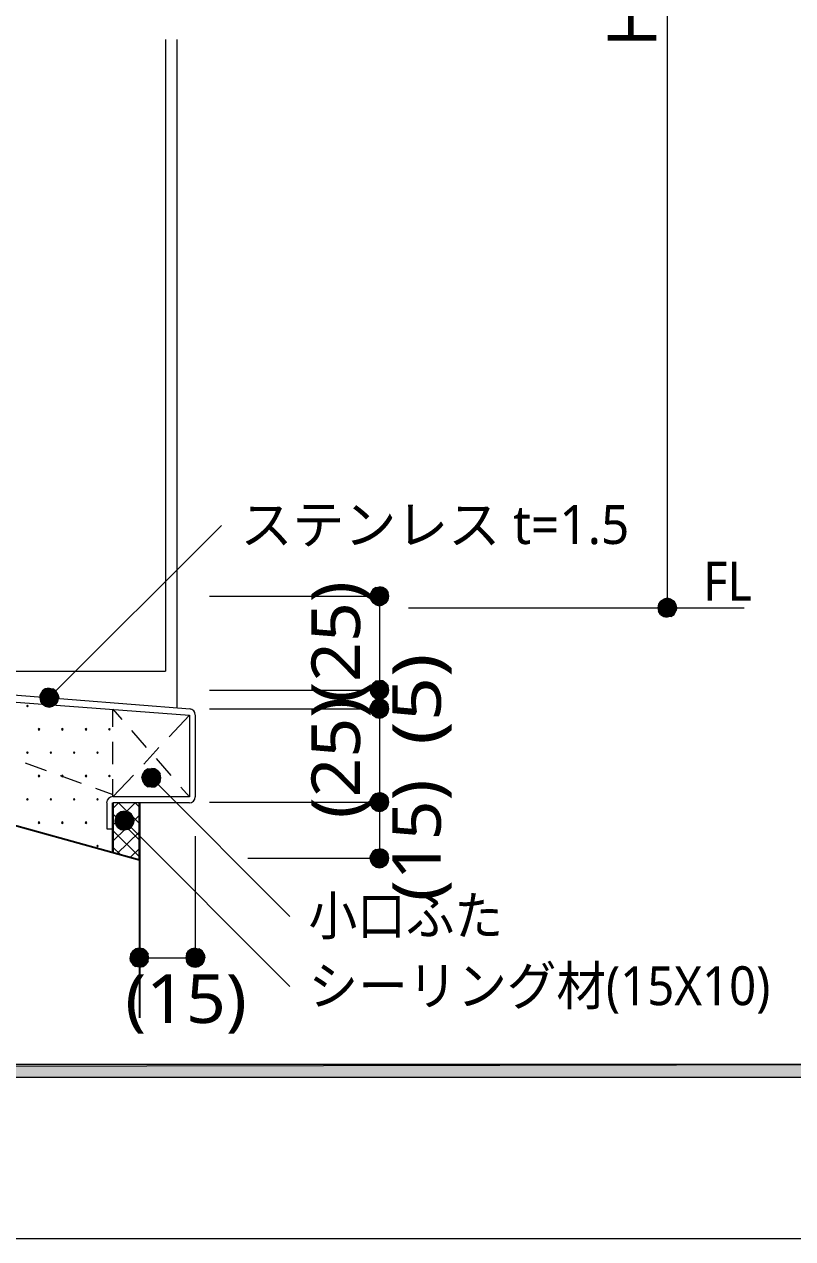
# Model space of a CAD drawing. Header units: millimetres. Extents: x 0 to 420, y 0 to 297.
# Drawn here: x 331 to 372.1, y 157 to 221.9 of the extents above; entities that cross this region are included whole.
import ezdxf
from ezdxf.enums import TextEntityAlignment as Align

# ---------------------------------------------------------------- set-up
doc = ezdxf.new("R2010")
doc.units = ezdxf.units.MM
doc.styles.add('kst32b', font='NotoSansJP-Variable.ttf')

msp = doc.modelspace()

# ---------------------------------------------------------------- hatches: boundary and pattern name
h = msp.add_hatch(color=7)
h.paths.add_polyline_path([(349.631, 191.706), (349.525, 191.537), (349.991, 191.347), (349.631, 191.706)])
h.paths.add_polyline_path([(349.525, 191.537), (349.991, 191.347), (349.483, 191.347), (349.525, 191.537)])
h.paths.add_polyline_path([(349.991, 191.347), (349.483, 191.347), (349.525, 191.156), (349.991, 191.347)])
h = msp.add_hatch(color=7)
h.paths.add_polyline_path([(350.181, 191.812), (349.991, 191.855), (349.991, 191.347), (350.181, 191.812)])
h.paths.add_polyline_path([(349.991, 191.855), (349.991, 191.347), (349.8, 191.812), (349.991, 191.855)])
h.paths.add_polyline_path([(349.991, 191.347), (349.8, 191.812), (349.631, 191.706), (349.991, 191.347)])
h = msp.add_hatch(color=7)
h.paths.add_polyline_path([(350.499, 191.347), (350.456, 191.537), (349.991, 191.347), (350.499, 191.347)])
h.paths.add_polyline_path([(350.456, 191.537), (349.991, 191.347), (350.351, 191.706), (350.456, 191.537)])
h.paths.add_polyline_path([(349.991, 191.347), (350.351, 191.706), (350.181, 191.812), (349.991, 191.347)])
h = msp.add_hatch(color=7)
h.paths.add_polyline_path([(349.525, 191.156), (349.631, 190.987), (349.991, 191.347), (349.525, 191.156)])
h.paths.add_polyline_path([(349.631, 190.987), (349.991, 191.347), (349.8, 190.881), (349.631, 190.987)])
h.paths.add_polyline_path([(349.991, 191.347), (349.8, 190.881), (349.991, 190.839), (349.991, 191.347)])
h = msp.add_hatch(color=7)
h.paths.add_polyline_path([(349.991, 190.839), (350.181, 190.881), (349.991, 191.347), (349.991, 190.839)])
h.paths.add_polyline_path([(350.181, 190.881), (349.991, 191.347), (350.351, 190.987), (350.181, 190.881)])
h.paths.add_polyline_path([(349.991, 191.347), (350.351, 190.987), (350.456, 191.156), (349.991, 191.347)])
for points in [[(350.456, 191.156), (350.499, 191.347), (349.991, 191.347), (350.456, 191.156)], [(364.913, 190.923), (364.871, 190.733), (365.379, 190.733), (364.913, 190.923)], [(332.126, 186.394), (331.978, 186.288), (332.338, 185.928), (332.126, 186.394)], [(350.456, 186.14), (350.499, 186.33), (349.991, 186.33), (350.456, 186.14)], [(331.174, 185.526), (331.153, 185.505), (331.131, 185.483), (331.153, 185.462), (331.174, 185.441), (331.195, 185.462), (331.216, 185.483), (331.195, 185.505), (331.174, 185.526)], [(332.422, 185.526), (332.401, 185.505), (332.38, 185.483), (332.401, 185.462), (332.422, 185.441), (332.444, 185.462), (332.465, 185.483), (332.444, 185.505), (332.422, 185.526)], [(350.456, 185.145), (350.499, 185.335), (349.991, 185.335), (350.456, 185.145)], [(331.787, 184.277), (331.766, 184.256), (331.745, 184.235), (331.766, 184.213), (331.787, 184.192), (331.809, 184.213), (331.83, 184.235), (331.809, 184.256), (331.787, 184.277)], [(333.036, 184.277), (333.015, 184.256), (332.994, 184.235), (333.015, 184.213), (333.036, 184.192), (333.057, 184.213), (333.079, 184.235), (333.057, 184.256), (333.036, 184.277)], [(334.306, 184.277), (334.285, 184.256), (334.264, 184.235), (334.285, 184.213), (334.306, 184.192), (334.328, 184.213), (334.349, 184.235), (334.328, 184.256), (334.306, 184.277)], [(335.555, 184.277), (335.534, 184.256), (335.513, 184.235), (335.534, 184.213), (335.555, 184.192), (335.576, 184.213), (335.597, 184.235), (335.576, 184.256), (335.555, 184.277)], [(331.174, 183.028), (331.153, 183.007), (331.131, 182.986), (331.153, 182.965), (331.174, 182.944), (331.195, 182.965), (331.216, 182.986), (331.195, 183.007), (331.174, 183.028)], [(332.422, 183.028), (332.401, 183.007), (332.38, 182.986), (332.401, 182.965), (332.422, 182.944), (332.444, 182.965), (332.465, 182.986), (332.444, 183.007), (332.422, 183.028)], [(333.671, 183.028), (333.65, 183.007), (333.629, 182.986), (333.65, 182.965), (333.671, 182.944), (333.693, 182.965), (333.714, 182.986), (333.693, 183.007), (333.671, 183.028)], [(334.92, 183.028), (334.899, 183.007), (334.878, 182.986), (334.899, 182.965), (334.92, 182.944), (334.941, 182.965), (334.962, 182.986), (334.941, 183.007), (334.92, 183.028)], [(331.787, 181.779), (331.766, 181.758), (331.745, 181.737), (331.766, 181.716), (331.787, 181.695), (331.809, 181.716), (331.83, 181.737), (331.809, 181.758), (331.787, 181.779)], [(333.036, 181.779), (333.015, 181.758), (332.994, 181.737), (333.015, 181.716), (333.036, 181.695), (333.057, 181.716), (333.079, 181.737), (333.057, 181.758), (333.036, 181.779)], [(334.306, 181.779), (334.285, 181.758), (334.264, 181.737), (334.285, 181.716), (334.306, 181.695), (334.328, 181.716), (334.349, 181.737), (334.328, 181.758), (334.306, 181.779)], [(335.555, 181.779), (335.534, 181.758), (335.513, 181.737), (335.534, 181.716), (335.555, 181.695), (335.576, 181.716), (335.597, 181.737), (335.576, 181.758), (335.555, 181.779)], [(337.333, 181.441), (337.439, 181.292), (337.799, 181.631), (337.333, 181.441)], [(331.174, 180.53), (331.153, 180.509), (331.131, 180.488), (331.153, 180.467), (331.174, 180.446), (331.195, 180.467), (331.216, 180.488), (331.195, 180.509), (331.174, 180.53)], [(332.422, 180.53), (332.401, 180.509), (332.38, 180.488), (332.401, 180.467), (332.422, 180.446), (332.444, 180.467), (332.465, 180.488), (332.444, 180.509), (332.422, 180.53)], [(333.671, 180.53), (333.65, 180.509), (333.629, 180.488), (333.65, 180.467), (333.671, 180.446), (333.693, 180.467), (333.714, 180.488), (333.693, 180.509), (333.671, 180.53)], [(334.92, 180.53), (334.899, 180.509), (334.878, 180.488), (334.899, 180.467), (334.92, 180.446), (334.941, 180.467), (334.962, 180.488), (334.941, 180.509), (334.92, 180.53)], [(350.456, 180.15), (350.499, 180.34), (349.991, 180.34), (350.456, 180.15)], [(331.787, 179.282), (331.766, 179.26), (331.745, 179.239), (331.766, 179.218), (331.787, 179.197), (331.809, 179.218), (331.83, 179.239), (331.809, 179.26), (331.787, 179.282)], [(333.036, 179.282), (333.015, 179.26), (332.994, 179.239), (333.015, 179.218), (333.036, 179.197), (333.057, 179.218), (333.079, 179.239), (333.057, 179.26), (333.036, 179.282)], [(334.306, 179.282), (334.285, 179.26), (334.264, 179.239), (334.285, 179.218), (334.306, 179.197), (334.328, 179.218), (334.349, 179.239), (334.328, 179.26), (334.306, 179.282)], [(336.825, 179.536), (336.719, 179.705), (336.36, 179.345), (336.825, 179.536)], [(334.92, 178.033), (334.899, 178.012), (334.878, 177.99), (334.899, 177.969), (334.92, 177.948), (334.941, 177.969), (334.962, 177.99), (334.941, 178.012), (334.92, 178.033)], [(350.456, 177.144), (350.499, 177.334), (349.991, 177.334), (350.456, 177.144)], [(337.354, 172.487), (337.164, 172.529), (337.164, 172.021), (337.354, 172.487)], [(339.958, 171.556), (340.148, 171.513), (340.148, 172.021), (339.958, 171.556)]]:
    msp.add_hatch(color=7).paths.add_polyline_path(points)
h = msp.add_hatch(color=7)
h.paths.add_polyline_path([(365.379, 191.241), (365.189, 191.198), (365.379, 190.733), (365.379, 191.241)])
h.paths.add_polyline_path([(365.189, 191.198), (365.379, 190.733), (365.019, 191.093), (365.189, 191.198)])
h.paths.add_polyline_path([(365.379, 190.733), (365.019, 191.093), (364.913, 190.923), (365.379, 190.733)])
h = msp.add_hatch(color=7)
h.paths.add_polyline_path([(365.845, 190.923), (365.739, 191.093), (365.379, 190.733), (365.845, 190.923)])
h.paths.add_polyline_path([(365.739, 191.093), (365.379, 190.733), (365.57, 191.198), (365.739, 191.093)])
h.paths.add_polyline_path([(365.379, 190.733), (365.57, 191.198), (365.379, 191.241), (365.379, 190.733)])
h = msp.add_hatch(color=7)
h.paths.add_polyline_path([(365.739, 190.373), (365.845, 190.542), (365.379, 190.733), (365.739, 190.373)])
h.paths.add_polyline_path([(365.845, 190.542), (365.379, 190.733), (365.887, 190.733), (365.845, 190.542)])
h.paths.add_polyline_path([(365.379, 190.733), (365.887, 190.733), (365.845, 190.923), (365.379, 190.733)])
h = msp.add_hatch(color=7)
h.paths.add_polyline_path([(364.871, 190.733), (364.913, 190.542), (365.379, 190.733), (364.871, 190.733)])
h.paths.add_polyline_path([(364.913, 190.542), (365.379, 190.733), (365.019, 190.373), (364.913, 190.542)])
h.paths.add_polyline_path([(365.379, 190.733), (365.019, 190.373), (365.189, 190.267), (365.379, 190.733)])
h = msp.add_hatch(color=7)
h.paths.add_polyline_path([(365.189, 190.267), (365.379, 190.225), (365.379, 190.733), (365.189, 190.267)])
h.paths.add_polyline_path([(365.379, 190.225), (365.379, 190.733), (365.57, 190.267), (365.379, 190.225)])
h.paths.add_polyline_path([(365.379, 190.733), (365.57, 190.267), (365.739, 190.373), (365.379, 190.733)])
h = msp.add_hatch(color=7)
h.paths.add_polyline_path([(332.698, 186.288), (332.528, 186.394), (332.338, 185.928), (332.698, 186.288)])
h.paths.add_polyline_path([(332.528, 186.394), (332.338, 185.928), (332.338, 186.436), (332.528, 186.394)])
h.paths.add_polyline_path([(332.338, 185.928), (332.338, 186.436), (332.126, 186.394), (332.338, 185.928)])
h = msp.add_hatch(color=7)
h.paths.add_polyline_path([(349.631, 186.69), (349.525, 186.542), (349.991, 186.33), (349.631, 186.69)])
h.paths.add_polyline_path([(349.525, 186.542), (349.991, 186.33), (349.483, 186.33), (349.525, 186.542)])
h.paths.add_polyline_path([(349.991, 186.33), (349.483, 186.33), (349.525, 186.14), (349.991, 186.33)])
h = msp.add_hatch(color=7)
h.paths.add_polyline_path([(350.181, 186.817), (349.991, 186.838), (349.991, 186.33), (350.181, 186.817)])
h.paths.add_polyline_path([(349.991, 186.838), (349.991, 186.33), (349.8, 186.817), (349.991, 186.838)])
h.paths.add_polyline_path([(349.991, 186.33), (349.8, 186.817), (349.631, 186.69), (349.991, 186.33)])
h = msp.add_hatch(color=7)
h.paths.add_polyline_path([(350.499, 186.33), (350.456, 186.542), (349.991, 186.33), (350.499, 186.33)])
h.paths.add_polyline_path([(350.456, 186.542), (349.991, 186.33), (350.351, 186.69), (350.456, 186.542)])
h.paths.add_polyline_path([(349.991, 186.33), (350.351, 186.69), (350.181, 186.817), (349.991, 186.33)])
h = msp.add_hatch(color=7)
h.paths.add_polyline_path([(331.978, 186.288), (331.872, 186.119), (332.338, 185.928), (331.978, 186.288)])
h.paths.add_polyline_path([(331.872, 186.119), (332.338, 185.928), (331.83, 185.928), (331.872, 186.119)])
h.paths.add_polyline_path([(332.338, 185.928), (331.83, 185.928), (331.872, 185.716), (332.338, 185.928)])
h = msp.add_hatch(color=7)
h.paths.add_polyline_path([(331.872, 185.716), (331.978, 185.568), (332.338, 185.928), (331.872, 185.716)])
h.paths.add_polyline_path([(331.978, 185.568), (332.338, 185.928), (332.126, 185.462), (331.978, 185.568)])
h.paths.add_polyline_path([(332.338, 185.928), (332.126, 185.462), (332.338, 185.42), (332.338, 185.928)])
h = msp.add_hatch(color=7)
h.paths.add_polyline_path([(332.804, 185.716), (332.846, 185.928), (332.338, 185.928), (332.804, 185.716)])
h.paths.add_polyline_path([(332.846, 185.928), (332.338, 185.928), (332.804, 186.119), (332.846, 185.928)])
h.paths.add_polyline_path([(332.338, 185.928), (332.804, 186.119), (332.698, 186.288), (332.338, 185.928)])
h = msp.add_hatch(color=7)
h.paths.add_polyline_path([(332.338, 185.42), (332.528, 185.462), (332.338, 185.928), (332.338, 185.42)])
h.paths.add_polyline_path([(332.528, 185.462), (332.338, 185.928), (332.698, 185.568), (332.528, 185.462)])
h.paths.add_polyline_path([(332.338, 185.928), (332.698, 185.568), (332.804, 185.716), (332.338, 185.928)])
h = msp.add_hatch(color=7)
h.paths.add_polyline_path([(349.525, 186.14), (349.631, 185.991), (349.991, 186.33), (349.525, 186.14)])
h.paths.add_polyline_path([(349.631, 185.991), (349.991, 186.33), (349.8, 185.864), (349.631, 185.991)])
h.paths.add_polyline_path([(349.991, 186.33), (349.8, 185.864), (349.991, 185.843), (349.991, 186.33)])
h = msp.add_hatch(color=7)
h.paths.add_polyline_path([(350.181, 185.801), (349.991, 185.843), (349.991, 185.335), (350.181, 185.801)])
h.paths.add_polyline_path([(349.991, 185.843), (349.991, 185.335), (349.8, 185.801), (349.991, 185.843)])
h.paths.add_polyline_path([(349.991, 185.335), (349.8, 185.801), (349.631, 185.695), (349.991, 185.335)])
h = msp.add_hatch(color=7)
h.paths.add_polyline_path([(349.991, 185.843), (350.181, 185.864), (349.991, 186.33), (349.991, 185.843)])
h.paths.add_polyline_path([(350.181, 185.864), (349.991, 186.33), (350.351, 185.991), (350.181, 185.864)])
h.paths.add_polyline_path([(349.991, 186.33), (350.351, 185.991), (350.456, 186.14), (349.991, 186.33)])
h = msp.add_hatch(color=7)
h.paths.add_polyline_path([(350.499, 185.335), (350.456, 185.526), (349.991, 185.335), (350.499, 185.335)])
h.paths.add_polyline_path([(350.456, 185.526), (349.991, 185.335), (350.351, 185.695), (350.456, 185.526)])
h.paths.add_polyline_path([(349.991, 185.335), (350.351, 185.695), (350.181, 185.801), (349.991, 185.335)])
h = msp.add_hatch(color=7)
h.paths.add_polyline_path([(349.631, 185.695), (349.525, 185.526), (349.991, 185.335), (349.631, 185.695)])
h.paths.add_polyline_path([(349.525, 185.526), (349.991, 185.335), (349.483, 185.335), (349.525, 185.526)])
h.paths.add_polyline_path([(349.991, 185.335), (349.483, 185.335), (349.525, 185.145), (349.991, 185.335)])
h = msp.add_hatch(color=7)
h.paths.add_polyline_path([(349.525, 185.145), (349.631, 184.975), (349.991, 185.335), (349.525, 185.145)])
h.paths.add_polyline_path([(349.631, 184.975), (349.991, 185.335), (349.8, 184.87), (349.631, 184.975)])
h.paths.add_polyline_path([(349.991, 185.335), (349.8, 184.87), (349.991, 184.827), (349.991, 185.335)])
h = msp.add_hatch(color=7)
h.paths.add_polyline_path([(349.991, 184.827), (350.181, 184.87), (349.991, 185.335), (349.991, 184.827)])
h.paths.add_polyline_path([(350.181, 184.87), (349.991, 185.335), (350.351, 184.975), (350.181, 184.87)])
h.paths.add_polyline_path([(349.991, 185.335), (350.351, 184.975), (350.456, 185.145), (349.991, 185.335)])
h = msp.add_hatch(color=7)
h.paths.add_polyline_path([(337.439, 181.991), (337.333, 181.843), (337.799, 181.631), (337.439, 181.991)])
h.paths.add_polyline_path([(337.333, 181.843), (337.799, 181.631), (337.291, 181.631), (337.333, 181.843)])
h.paths.add_polyline_path([(337.799, 181.631), (337.291, 181.631), (337.333, 181.441), (337.799, 181.631)])
h = msp.add_hatch(color=7)
h.paths.add_polyline_path([(337.989, 182.118), (337.799, 182.139), (337.799, 181.631), (337.989, 182.118)])
h.paths.add_polyline_path([(337.799, 182.139), (337.799, 181.631), (337.608, 182.118), (337.799, 182.139)])
h.paths.add_polyline_path([(337.799, 181.631), (337.608, 182.118), (337.439, 181.991), (337.799, 181.631)])
h = msp.add_hatch(color=7)
h.paths.add_polyline_path([(338.307, 181.631), (338.264, 181.843), (337.799, 181.631), (338.307, 181.631)])
h.paths.add_polyline_path([(338.264, 181.843), (337.799, 181.631), (338.159, 181.991), (338.264, 181.843)])
h.paths.add_polyline_path([(337.799, 181.631), (338.159, 181.991), (337.989, 182.118), (337.799, 181.631)])
h = msp.add_hatch(color=7)
h.paths.add_polyline_path([(337.439, 181.292), (337.608, 181.165), (337.799, 181.631), (337.439, 181.292)])
h.paths.add_polyline_path([(337.608, 181.165), (337.799, 181.631), (337.799, 181.144), (337.608, 181.165)])
h.paths.add_polyline_path([(337.799, 181.631), (337.799, 181.144), (337.989, 181.165), (337.799, 181.631)])
h = msp.add_hatch(color=7)
h.paths.add_polyline_path([(337.989, 181.165), (338.159, 181.292), (337.799, 181.631), (337.989, 181.165)])
h.paths.add_polyline_path([(338.159, 181.292), (337.799, 181.631), (338.264, 181.441), (338.159, 181.292)])
h.paths.add_polyline_path([(337.799, 181.631), (338.264, 181.441), (338.307, 181.631), (337.799, 181.631)])
h = msp.add_hatch(color=7)
h.paths.add_polyline_path([(349.631, 180.7), (349.525, 180.53), (349.991, 180.34), (349.631, 180.7)])
h.paths.add_polyline_path([(349.525, 180.53), (349.991, 180.34), (349.483, 180.34), (349.525, 180.53)])
h.paths.add_polyline_path([(349.991, 180.34), (349.483, 180.34), (349.525, 180.15), (349.991, 180.34)])
h = msp.add_hatch(color=7)
h.paths.add_polyline_path([(350.181, 180.806), (349.991, 180.848), (349.991, 180.34), (350.181, 180.806)])
h.paths.add_polyline_path([(349.991, 180.848), (349.991, 180.34), (349.8, 180.806), (349.991, 180.848)])
h.paths.add_polyline_path([(349.991, 180.34), (349.8, 180.806), (349.631, 180.7), (349.991, 180.34)])
h = msp.add_hatch(color=7)
h.paths.add_polyline_path([(350.499, 180.34), (350.456, 180.53), (349.991, 180.34), (350.499, 180.34)])
h.paths.add_polyline_path([(350.456, 180.53), (349.991, 180.34), (350.351, 180.7), (350.456, 180.53)])
h.paths.add_polyline_path([(349.991, 180.34), (350.351, 180.7), (350.181, 180.806), (349.991, 180.34)])
h = msp.add_hatch(color=7)
h.paths.add_polyline_path([(349.525, 180.15), (349.631, 179.98), (349.991, 180.34), (349.525, 180.15)])
h.paths.add_polyline_path([(349.631, 179.98), (349.991, 180.34), (349.8, 179.874), (349.631, 179.98)])
h.paths.add_polyline_path([(349.991, 180.34), (349.8, 179.874), (349.991, 179.832), (349.991, 180.34)])
h = msp.add_hatch(color=7)
h.paths.add_polyline_path([(349.991, 179.832), (350.181, 179.874), (349.991, 180.34), (349.991, 179.832)])
h.paths.add_polyline_path([(350.181, 179.874), (349.991, 180.34), (350.351, 179.98), (350.181, 179.874)])
h.paths.add_polyline_path([(349.991, 180.34), (350.351, 179.98), (350.456, 180.15), (349.991, 180.34)])
h = msp.add_hatch(color=7)
h.paths.add_polyline_path([(336.169, 179.811), (336, 179.705), (336.36, 179.345), (336.169, 179.811)])
h.paths.add_polyline_path([(336, 179.705), (336.36, 179.345), (335.894, 179.536), (336, 179.705)])
h.paths.add_polyline_path([(336.36, 179.345), (335.894, 179.536), (335.852, 179.345), (336.36, 179.345)])
h = msp.add_hatch(color=7)
h.paths.add_polyline_path([(335.852, 179.345), (335.894, 179.155), (336.36, 179.345), (335.852, 179.345)])
h.paths.add_polyline_path([(335.894, 179.155), (336.36, 179.345), (336, 178.985), (335.894, 179.155)])
h.paths.add_polyline_path([(336.36, 179.345), (336, 178.985), (336.169, 178.879), (336.36, 179.345)])
h = msp.add_hatch(color=7)
h.paths.add_polyline_path([(336.719, 179.705), (336.55, 179.811), (336.36, 179.345), (336.719, 179.705)])
h.paths.add_polyline_path([(336.55, 179.811), (336.36, 179.345), (336.36, 179.853), (336.55, 179.811)])
h.paths.add_polyline_path([(336.36, 179.345), (336.36, 179.853), (336.169, 179.811), (336.36, 179.345)])
h = msp.add_hatch(color=7)
h.paths.add_polyline_path([(336.169, 178.879), (336.36, 178.837), (336.36, 179.345), (336.169, 178.879)])
h.paths.add_polyline_path([(336.36, 178.837), (336.36, 179.345), (336.55, 178.879), (336.36, 178.837)])
h.paths.add_polyline_path([(336.36, 179.345), (336.55, 178.879), (336.719, 178.985), (336.36, 179.345)])
h = msp.add_hatch(color=7)
h.paths.add_polyline_path([(336.719, 178.985), (336.825, 179.155), (336.36, 179.345), (336.719, 178.985)])
h.paths.add_polyline_path([(336.825, 179.155), (336.36, 179.345), (336.868, 179.345), (336.825, 179.155)])
h.paths.add_polyline_path([(336.36, 179.345), (336.868, 179.345), (336.825, 179.536), (336.36, 179.345)])
h = msp.add_hatch(color=7)
h.paths.add_polyline_path([(349.631, 177.694), (349.525, 177.525), (349.991, 177.334), (349.631, 177.694)])
h.paths.add_polyline_path([(349.525, 177.525), (349.991, 177.334), (349.483, 177.334), (349.525, 177.525)])
h.paths.add_polyline_path([(349.991, 177.334), (349.483, 177.334), (349.525, 177.144), (349.991, 177.334)])
h = msp.add_hatch(color=7)
h.paths.add_polyline_path([(349.525, 177.144), (349.631, 176.975), (349.991, 177.334), (349.525, 177.144)])
h.paths.add_polyline_path([(349.631, 176.975), (349.991, 177.334), (349.8, 176.869), (349.631, 176.975)])
h.paths.add_polyline_path([(349.991, 177.334), (349.8, 176.869), (349.991, 176.826), (349.991, 177.334)])
h = msp.add_hatch(color=7)
h.paths.add_polyline_path([(350.181, 177.8), (349.991, 177.842), (349.991, 177.334), (350.181, 177.8)])
h.paths.add_polyline_path([(349.991, 177.842), (349.991, 177.334), (349.8, 177.8), (349.991, 177.842)])
h.paths.add_polyline_path([(349.991, 177.334), (349.8, 177.8), (349.631, 177.694), (349.991, 177.334)])
h = msp.add_hatch(color=7)
h.paths.add_polyline_path([(350.499, 177.334), (350.456, 177.525), (349.991, 177.334), (350.499, 177.334)])
h.paths.add_polyline_path([(350.456, 177.525), (349.991, 177.334), (350.351, 177.694), (350.456, 177.525)])
h.paths.add_polyline_path([(349.991, 177.334), (350.351, 177.694), (350.181, 177.8), (349.991, 177.334)])
h = msp.add_hatch(color=7)
h.paths.add_polyline_path([(349.991, 176.826), (350.181, 176.869), (349.991, 177.334), (349.991, 176.826)])
h.paths.add_polyline_path([(350.181, 176.869), (349.991, 177.334), (350.351, 176.975), (350.181, 176.869)])
h.paths.add_polyline_path([(349.991, 177.334), (350.351, 176.975), (350.456, 177.144), (349.991, 177.334)])
h = msp.add_hatch(color=7)
h.paths.add_polyline_path([(336.677, 172.212), (336.656, 172.021), (337.164, 172.021), (336.677, 172.212)])
h.paths.add_polyline_path([(336.656, 172.021), (337.164, 172.021), (336.677, 171.831), (336.656, 172.021)])
h.paths.add_polyline_path([(337.164, 172.021), (336.677, 171.831), (336.804, 171.662), (337.164, 172.021)])
h = msp.add_hatch(color=7)
h.paths.add_polyline_path([(337.164, 172.529), (336.952, 172.487), (337.164, 172.021), (337.164, 172.529)])
h.paths.add_polyline_path([(336.952, 172.487), (337.164, 172.021), (336.804, 172.381), (336.952, 172.487)])
h.paths.add_polyline_path([(337.164, 172.021), (336.804, 172.381), (336.677, 172.212), (337.164, 172.021)])
h = msp.add_hatch(color=7)
h.paths.add_polyline_path([(337.651, 172.021), (337.629, 172.212), (337.164, 172.021), (337.651, 172.021)])
h.paths.add_polyline_path([(337.629, 172.212), (337.164, 172.021), (337.503, 172.381), (337.629, 172.212)])
h.paths.add_polyline_path([(337.164, 172.021), (337.503, 172.381), (337.354, 172.487), (337.164, 172.021)])
h = msp.add_hatch(color=7)
h.paths.add_polyline_path([(339.958, 172.487), (339.788, 172.381), (340.148, 172.021), (339.958, 172.487)])
h.paths.add_polyline_path([(339.788, 172.381), (340.148, 172.021), (339.683, 172.212), (339.788, 172.381)])
h.paths.add_polyline_path([(340.148, 172.021), (339.683, 172.212), (339.64, 172.021), (340.148, 172.021)])
h = msp.add_hatch(color=7)
h.paths.add_polyline_path([(340.508, 172.381), (340.339, 172.487), (340.148, 172.021), (340.508, 172.381)])
h.paths.add_polyline_path([(340.339, 172.487), (340.148, 172.021), (340.148, 172.529), (340.339, 172.487)])
h.paths.add_polyline_path([(340.148, 172.021), (340.148, 172.529), (339.958, 172.487), (340.148, 172.021)])
h = msp.add_hatch(color=7)
h.paths.add_polyline_path([(340.614, 171.831), (340.656, 172.021), (340.148, 172.021), (340.614, 171.831)])
h.paths.add_polyline_path([(340.656, 172.021), (340.148, 172.021), (340.614, 172.212), (340.656, 172.021)])
h.paths.add_polyline_path([(340.148, 172.021), (340.614, 172.212), (340.508, 172.381), (340.148, 172.021)])
h = msp.add_hatch(color=7)
h.paths.add_polyline_path([(336.804, 171.662), (336.952, 171.556), (337.164, 172.021), (336.804, 171.662)])
h.paths.add_polyline_path([(336.952, 171.556), (337.164, 172.021), (337.164, 171.513), (336.952, 171.556)])
h.paths.add_polyline_path([(337.164, 172.021), (337.164, 171.513), (337.354, 171.556), (337.164, 172.021)])
h = msp.add_hatch(color=7)
h.paths.add_polyline_path([(337.354, 171.556), (337.503, 171.662), (337.164, 172.021), (337.354, 171.556)])
h.paths.add_polyline_path([(337.503, 171.662), (337.164, 172.021), (337.629, 171.831), (337.503, 171.662)])
h.paths.add_polyline_path([(337.164, 172.021), (337.629, 171.831), (337.651, 172.021), (337.164, 172.021)])
h = msp.add_hatch(color=7)
h.paths.add_polyline_path([(339.64, 172.021), (339.683, 171.831), (340.148, 172.021), (339.64, 172.021)])
h.paths.add_polyline_path([(339.683, 171.831), (340.148, 172.021), (339.788, 171.662), (339.683, 171.831)])
h.paths.add_polyline_path([(340.148, 172.021), (339.788, 171.662), (339.958, 171.556), (340.148, 172.021)])
h = msp.add_hatch(color=7)
h.paths.add_polyline_path([(340.148, 171.513), (340.339, 171.556), (340.148, 172.021), (340.148, 171.513)])
h.paths.add_polyline_path([(340.339, 171.556), (340.148, 172.021), (340.508, 171.662), (340.339, 171.556)])
h.paths.add_polyline_path([(340.148, 172.021), (340.508, 171.662), (340.614, 171.831), (340.148, 172.021)])
h = msp.add_hatch(color=7)
h.paths.add_polyline_path([(394.166, 165.629), (394.166, 166.328), (26.183, 165.629), (394.166, 165.629)])
h.paths.add_polyline_path([(394.166, 166.328), (26.183, 165.629), (26.183, 166.328), (394.166, 166.328)])

# ---------------------------------------------------------------- linework, layer by layer
at = {"lineweight": 13}
for points in [[(365.379, 248.941), (365.379, 190.733)], [(338.561, 221.128), (338.561, 187.346)], [(339.154, 221.128), (339.154, 185.378)], [(332.338, 185.928), (341.545, 195.136)], [(340.91, 191.347), (349.991, 191.347)], [(349.991, 191.347), (349.991, 186.33), (349.991, 185.335), (349.991, 180.34), (349.991, 177.334)], [(351.536, 190.733), (369.485, 190.733)], [(330.56, 187.346), (334.56, 187.346)], [(334.56, 187.346), (338.561, 187.346)], [(327.216, 185.928), (339.831, 184.997)], [(327.237, 186.33), (339.873, 185.335)], [(340.91, 186.33), (349.991, 186.33)], [(335.746, 185.314), (336.211, 184.764)], [(335.746, 184.362), (335.746, 185.314)], [(340.148, 185.007), (340.125, 185.128), (340.062, 185.229), (339.968, 185.3), (339.849, 185.334)], [(340.91, 185.335), (349.991, 185.335)], [(339.831, 184.997), (339.831, 180.615), (335.746, 180.615)], [(338.751, 183.832), (339.831, 184.997)], [(340.148, 184.997), (340.148, 180.615)], [(336.741, 184.171), (337.524, 183.261)], [(335.746, 182.372), (335.746, 183.557)], [(337.397, 182.372), (338.201, 183.261)], [(338.053, 182.668), (338.836, 181.758)], [(331.047, 182.436), (332.169, 182.033)], [(332.93, 181.758), (334.052, 181.356)], [(335.746, 180.615), (336.846, 181.779)], [(335.746, 180.615), (335.746, 181.568)], [(337.799, 181.631), (345.207, 174.223)], [(334.814, 181.081), (335.746, 180.742)], [(335.735, 180.636), (335.607, 180.611), (335.503, 180.54), (335.433, 180.436), (335.407, 180.308)], [(339.365, 181.144), (339.831, 180.615)], [(339.82, 180.298), (339.948, 180.323), (340.052, 180.394), (340.123, 180.498), (340.148, 180.626)], [(335.746, 178.901), (335.428, 178.901), (335.428, 180.298)], [(335.746, 180.001), (336.042, 180.298)], [(335.746, 179.112), (336.931, 180.298)], [(339.831, 180.298), (335.746, 180.298)], [(337.164, 179.197), (336.042, 180.298)], [(337.164, 180.065), (336.931, 180.298)], [(340.91, 180.34), (349.991, 180.34)], [(337.164, 178.308), (335.746, 179.705)], [(335.746, 178.244), (337.164, 179.642)], [(336.36, 179.345), (345.207, 170.476)], [(337.164, 177.419), (335.746, 178.816)], [(335.957, 177.567), (337.164, 178.752)], [(340.148, 178.52), (340.148, 172.021)], [(336.19, 177.504), (335.746, 177.927)], [(336.656, 177.377), (337.164, 177.863)], [(342.963, 177.334), (349.991, 177.334)], [(337.164, 172.021), (340.148, 172.021)], [(394.166, 156.993), (26.183, 156.993)]]:
    msp.add_lwpolyline(points, dxfattribs=at)
at = {"lineweight": 0}
for points in [[(349.631, 191.706), (349.525, 191.537), (349.991, 191.347)], [(349.991, 191.347), (349.8, 191.812), (349.631, 191.706)], [(349.991, 191.855), (349.991, 191.347), (349.8, 191.812)], [(350.181, 191.812), (349.991, 191.855), (349.991, 191.347)], [(349.991, 191.347), (350.351, 191.706), (350.181, 191.812)], [(350.456, 191.537), (349.991, 191.347), (350.351, 191.706)], [(349.525, 191.537), (349.991, 191.347), (349.483, 191.347)], [(349.991, 191.347), (349.483, 191.347), (349.525, 191.156)], [(349.525, 191.156), (349.631, 190.987), (349.991, 191.347)], [(349.631, 190.987), (349.991, 191.347), (349.8, 190.881)], [(349.991, 191.347), (349.8, 190.881), (349.991, 190.839)], [(350.499, 191.347), (350.456, 191.537), (349.991, 191.347)], [(349.991, 190.839), (350.181, 190.881), (349.991, 191.347)], [(350.181, 190.881), (349.991, 191.347), (350.351, 190.987)], [(349.991, 191.347), (350.351, 190.987), (350.456, 191.156)], [(350.456, 191.156), (350.499, 191.347), (349.991, 191.347)], [(364.913, 190.923), (364.871, 190.733), (365.379, 190.733)], [(365.379, 190.733), (365.019, 191.093), (364.913, 190.923)], [(365.189, 191.198), (365.379, 190.733), (365.019, 191.093)], [(365.379, 191.241), (365.189, 191.198), (365.379, 190.733)], [(365.379, 190.733), (365.57, 191.198), (365.379, 191.241)], [(365.739, 191.093), (365.379, 190.733), (365.57, 191.198)], [(365.845, 190.923), (365.739, 191.093), (365.379, 190.733)], [(365.379, 190.733), (365.887, 190.733), (365.845, 190.923)], [(364.871, 190.733), (364.913, 190.542), (365.379, 190.733)], [(364.913, 190.542), (365.379, 190.733), (365.019, 190.373)], [(365.379, 190.733), (365.019, 190.373), (365.189, 190.267)], [(365.189, 190.267), (365.379, 190.225), (365.379, 190.733)], [(365.379, 190.225), (365.379, 190.733), (365.57, 190.267)], [(365.379, 190.733), (365.57, 190.267), (365.739, 190.373)], [(365.739, 190.373), (365.845, 190.542), (365.379, 190.733)], [(365.845, 190.542), (365.379, 190.733), (365.887, 190.733)], [(332.126, 186.394), (331.978, 186.288), (332.338, 185.928)], [(332.338, 185.928), (332.338, 186.436), (332.126, 186.394)], [(332.528, 186.394), (332.338, 185.928), (332.338, 186.436)], [(332.698, 186.288), (332.528, 186.394), (332.338, 185.928)], [(349.525, 186.542), (349.991, 186.33), (349.483, 186.33)], [(349.631, 186.69), (349.525, 186.542), (349.991, 186.33)], [(349.991, 186.33), (349.8, 186.817), (349.631, 186.69)], [(349.991, 186.838), (349.991, 186.33), (349.8, 186.817)], [(350.181, 186.817), (349.991, 186.838), (349.991, 186.33)], [(349.991, 186.33), (350.351, 186.69), (350.181, 186.817)], [(350.456, 186.542), (349.991, 186.33), (350.351, 186.69)], [(350.499, 186.33), (350.456, 186.542), (349.991, 186.33)], [(331.872, 186.119), (332.338, 185.928), (331.83, 185.928)], [(332.338, 185.928), (331.83, 185.928), (331.872, 185.716)], [(331.978, 186.288), (331.872, 186.119), (332.338, 185.928)], [(331.872, 185.716), (331.978, 185.568), (332.338, 185.928)], [(331.978, 185.568), (332.338, 185.928), (332.126, 185.462)], [(332.338, 185.928), (332.126, 185.462), (332.338, 185.42)], [(332.338, 185.928), (332.804, 186.119), (332.698, 186.288)], [(332.846, 185.928), (332.338, 185.928), (332.804, 186.119)], [(332.338, 185.42), (332.528, 185.462), (332.338, 185.928)], [(332.528, 185.462), (332.338, 185.928), (332.698, 185.568)], [(332.338, 185.928), (332.698, 185.568), (332.804, 185.716)], [(332.804, 185.716), (332.846, 185.928), (332.338, 185.928)], [(349.991, 186.33), (349.483, 186.33), (349.525, 186.14)], [(349.525, 186.14), (349.631, 185.991), (349.991, 186.33)], [(349.631, 185.991), (349.991, 186.33), (349.8, 185.864)], [(349.991, 185.335), (349.8, 185.801), (349.631, 185.695)], [(349.991, 186.33), (349.8, 185.864), (349.991, 185.843)], [(349.991, 185.843), (349.991, 185.335), (349.8, 185.801)], [(349.991, 185.843), (350.181, 185.864), (349.991, 186.33)], [(350.181, 185.864), (349.991, 186.33), (350.351, 185.991)], [(349.991, 186.33), (350.351, 185.991), (350.456, 186.14)], [(350.456, 186.14), (350.499, 186.33), (349.991, 186.33)], [(350.181, 185.801), (349.991, 185.843), (349.991, 185.335)], [(349.991, 185.335), (350.351, 185.695), (350.181, 185.801)], [(331.174, 185.526), (331.153, 185.505), (331.131, 185.483), (331.153, 185.462), (331.174, 185.441), (331.195, 185.462), (331.216, 185.483), (331.195, 185.505)], [(332.422, 185.526), (332.401, 185.505), (332.38, 185.483), (332.401, 185.462), (332.422, 185.441), (332.444, 185.462), (332.465, 185.483), (332.444, 185.505)], [(349.525, 185.526), (349.991, 185.335), (349.483, 185.335)], [(349.991, 185.335), (349.483, 185.335), (349.525, 185.145)], [(349.631, 185.695), (349.525, 185.526), (349.991, 185.335)], [(349.525, 185.145), (349.631, 184.975), (349.991, 185.335)], [(349.631, 184.975), (349.991, 185.335), (349.8, 184.87)], [(349.991, 185.335), (349.8, 184.87), (349.991, 184.827)], [(350.456, 185.526), (349.991, 185.335), (350.351, 185.695)], [(350.499, 185.335), (350.456, 185.526), (349.991, 185.335)], [(349.991, 184.827), (350.181, 184.87), (349.991, 185.335)], [(350.181, 184.87), (349.991, 185.335), (350.351, 184.975)], [(349.991, 185.335), (350.351, 184.975), (350.456, 185.145)], [(350.456, 185.145), (350.499, 185.335), (349.991, 185.335)], [(331.787, 184.277), (331.766, 184.256), (331.745, 184.235), (331.766, 184.213), (331.787, 184.192), (331.809, 184.213), (331.83, 184.235), (331.809, 184.256)], [(333.036, 184.277), (333.015, 184.256), (332.994, 184.235), (333.015, 184.213), (333.036, 184.192), (333.057, 184.213), (333.079, 184.235), (333.057, 184.256)], [(334.306, 184.277), (334.285, 184.256), (334.264, 184.235), (334.285, 184.213), (334.306, 184.192), (334.328, 184.213), (334.349, 184.235), (334.328, 184.256)], [(335.555, 184.277), (335.534, 184.256), (335.513, 184.235), (335.534, 184.213), (335.555, 184.192), (335.576, 184.213), (335.597, 184.235), (335.576, 184.256)], [(331.174, 183.028), (331.153, 183.007), (331.131, 182.986), (331.153, 182.965), (331.174, 182.944), (331.195, 182.965), (331.216, 182.986), (331.195, 183.007)], [(332.422, 183.028), (332.401, 183.007), (332.38, 182.986), (332.401, 182.965), (332.422, 182.944), (332.444, 182.965), (332.465, 182.986), (332.444, 183.007)], [(333.671, 183.028), (333.65, 183.007), (333.629, 182.986), (333.65, 182.965), (333.671, 182.944), (333.693, 182.965), (333.714, 182.986), (333.693, 183.007)], [(334.92, 183.028), (334.899, 183.007), (334.878, 182.986), (334.899, 182.965), (334.92, 182.944), (334.941, 182.965), (334.962, 182.986), (334.941, 183.007)], [(337.333, 181.843), (337.799, 181.631), (337.291, 181.631)], [(337.439, 181.991), (337.333, 181.843), (337.799, 181.631)], [(337.799, 181.631), (337.608, 182.118), (337.439, 181.991)], [(337.799, 182.139), (337.799, 181.631), (337.608, 182.118)], [(337.989, 182.118), (337.799, 182.139), (337.799, 181.631)], [(337.799, 181.631), (338.159, 181.991), (337.989, 182.118)], [(338.264, 181.843), (337.799, 181.631), (338.159, 181.991)], [(338.307, 181.631), (338.264, 181.843), (337.799, 181.631)], [(331.787, 181.779), (331.766, 181.758), (331.745, 181.737), (331.766, 181.716), (331.787, 181.695), (331.809, 181.716), (331.83, 181.737), (331.809, 181.758)], [(333.036, 181.779), (333.015, 181.758), (332.994, 181.737), (333.015, 181.716), (333.036, 181.695), (333.057, 181.716), (333.079, 181.737), (333.057, 181.758)], [(334.306, 181.779), (334.285, 181.758), (334.264, 181.737), (334.285, 181.716), (334.306, 181.695), (334.328, 181.716), (334.349, 181.737), (334.328, 181.758)], [(335.555, 181.779), (335.534, 181.758), (335.513, 181.737), (335.534, 181.716), (335.555, 181.695), (335.576, 181.716), (335.597, 181.737), (335.576, 181.758)], [(337.799, 181.631), (337.291, 181.631), (337.333, 181.441)], [(337.333, 181.441), (337.439, 181.292), (337.799, 181.631)], [(337.439, 181.292), (337.608, 181.165), (337.799, 181.631)], [(337.608, 181.165), (337.799, 181.631), (337.799, 181.144)], [(337.799, 181.631), (337.799, 181.144), (337.989, 181.165)], [(337.989, 181.165), (338.159, 181.292), (337.799, 181.631)], [(338.159, 181.292), (337.799, 181.631), (338.264, 181.441)], [(337.799, 181.631), (338.264, 181.441), (338.307, 181.631)], [(349.631, 180.7), (349.525, 180.53), (349.991, 180.34)], [(349.991, 180.34), (349.8, 180.806), (349.631, 180.7)], [(349.991, 180.848), (349.991, 180.34), (349.8, 180.806)], [(350.181, 180.806), (349.991, 180.848), (349.991, 180.34)], [(349.991, 180.34), (350.351, 180.7), (350.181, 180.806)], [(350.456, 180.53), (349.991, 180.34), (350.351, 180.7)], [(331.174, 180.53), (331.153, 180.509), (331.131, 180.488), (331.153, 180.467), (331.174, 180.446), (331.195, 180.467), (331.216, 180.488), (331.195, 180.509)], [(332.422, 180.53), (332.401, 180.509), (332.38, 180.488), (332.401, 180.467), (332.422, 180.446), (332.444, 180.467), (332.465, 180.488), (332.444, 180.509)], [(333.671, 180.53), (333.65, 180.509), (333.629, 180.488), (333.65, 180.467), (333.671, 180.446), (333.693, 180.467), (333.714, 180.488), (333.693, 180.509)], [(334.92, 180.53), (334.899, 180.509), (334.878, 180.488), (334.899, 180.467), (334.92, 180.446), (334.941, 180.467), (334.962, 180.488), (334.941, 180.509)], [(349.525, 180.53), (349.991, 180.34), (349.483, 180.34)], [(349.991, 180.34), (349.483, 180.34), (349.525, 180.15)], [(349.525, 180.15), (349.631, 179.98), (349.991, 180.34)], [(349.631, 179.98), (349.991, 180.34), (349.8, 179.874)], [(349.991, 180.34), (349.8, 179.874), (349.991, 179.832)], [(350.499, 180.34), (350.456, 180.53), (349.991, 180.34)], [(349.991, 179.832), (350.181, 179.874), (349.991, 180.34)], [(350.181, 179.874), (349.991, 180.34), (350.351, 179.98)], [(349.991, 180.34), (350.351, 179.98), (350.456, 180.15)], [(350.456, 180.15), (350.499, 180.34), (349.991, 180.34)], [(331.787, 179.282), (331.766, 179.26), (331.745, 179.239), (331.766, 179.218), (331.787, 179.197), (331.809, 179.218), (331.83, 179.239), (331.809, 179.26)], [(333.036, 179.282), (333.015, 179.26), (332.994, 179.239), (333.015, 179.218), (333.036, 179.197), (333.057, 179.218), (333.079, 179.239), (333.057, 179.26)], [(334.306, 179.282), (334.285, 179.26), (334.264, 179.239), (334.285, 179.218), (334.306, 179.197), (334.328, 179.218), (334.349, 179.239), (334.328, 179.26)], [(336.36, 179.345), (335.894, 179.536), (335.852, 179.345)], [(335.852, 179.345), (335.894, 179.155), (336.36, 179.345)], [(336, 179.705), (336.36, 179.345), (335.894, 179.536)], [(335.894, 179.155), (336.36, 179.345), (336, 178.985)], [(336.169, 179.811), (336, 179.705), (336.36, 179.345)], [(336.36, 179.345), (336, 178.985), (336.169, 178.879)], [(336.36, 179.345), (336.36, 179.853), (336.169, 179.811)], [(336.169, 178.879), (336.36, 178.837), (336.36, 179.345)], [(336.55, 179.811), (336.36, 179.345), (336.36, 179.853)], [(336.719, 179.705), (336.55, 179.811), (336.36, 179.345)], [(336.825, 179.536), (336.719, 179.705), (336.36, 179.345)], [(336.36, 179.345), (336.868, 179.345), (336.825, 179.536)], [(336.36, 178.837), (336.36, 179.345), (336.55, 178.879)], [(336.36, 179.345), (336.55, 178.879), (336.719, 178.985)], [(336.719, 178.985), (336.825, 179.155), (336.36, 179.345)], [(336.825, 179.155), (336.36, 179.345), (336.868, 179.345)], [(334.92, 178.033), (334.899, 178.012), (334.878, 177.99), (334.899, 177.969), (334.92, 177.948), (334.941, 177.969), (334.962, 177.99), (334.941, 178.012)], [(349.525, 177.525), (349.991, 177.334), (349.483, 177.334)], [(349.991, 177.334), (349.483, 177.334), (349.525, 177.144)], [(349.631, 177.694), (349.525, 177.525), (349.991, 177.334)], [(349.525, 177.144), (349.631, 176.975), (349.991, 177.334)], [(349.991, 177.334), (349.8, 177.8), (349.631, 177.694)], [(349.631, 176.975), (349.991, 177.334), (349.8, 176.869)], [(349.991, 177.842), (349.991, 177.334), (349.8, 177.8)], [(349.991, 177.334), (349.8, 176.869), (349.991, 176.826)], [(350.181, 177.8), (349.991, 177.842), (349.991, 177.334)], [(349.991, 177.334), (350.351, 177.694), (350.181, 177.8)], [(350.456, 177.525), (349.991, 177.334), (350.351, 177.694)], [(350.499, 177.334), (350.456, 177.525), (349.991, 177.334)], [(349.991, 176.826), (350.181, 176.869), (349.991, 177.334)], [(350.181, 176.869), (349.991, 177.334), (350.351, 176.975)], [(349.991, 177.334), (350.351, 176.975), (350.456, 177.144)], [(350.456, 177.144), (350.499, 177.334), (349.991, 177.334)], [(336.677, 172.212), (336.656, 172.021), (337.164, 172.021)], [(337.164, 172.021), (336.804, 172.381), (336.677, 172.212)], [(336.952, 172.487), (337.164, 172.021), (336.804, 172.381)], [(337.164, 172.529), (336.952, 172.487), (337.164, 172.021)], [(337.354, 172.487), (337.164, 172.529), (337.164, 172.021)], [(337.164, 172.021), (337.503, 172.381), (337.354, 172.487)], [(337.629, 172.212), (337.164, 172.021), (337.503, 172.381)], [(337.651, 172.021), (337.629, 172.212), (337.164, 172.021)], [(340.148, 172.021), (339.683, 172.212), (339.64, 172.021)], [(339.788, 172.381), (340.148, 172.021), (339.683, 172.212)], [(339.958, 172.487), (339.788, 172.381), (340.148, 172.021)], [(340.148, 172.021), (340.148, 172.529), (339.958, 172.487)], [(340.339, 172.487), (340.148, 172.021), (340.148, 172.529)], [(340.508, 172.381), (340.339, 172.487), (340.148, 172.021)], [(340.148, 172.021), (340.614, 172.212), (340.508, 172.381)], [(340.656, 172.021), (340.148, 172.021), (340.614, 172.212)], [(336.656, 172.021), (337.164, 172.021), (336.677, 171.831)], [(337.164, 172.021), (336.677, 171.831), (336.804, 171.662)], [(336.804, 171.662), (336.952, 171.556), (337.164, 172.021)], [(336.952, 171.556), (337.164, 172.021), (337.164, 171.513)], [(337.164, 172.021), (337.164, 171.513), (337.354, 171.556)], [(337.354, 171.556), (337.503, 171.662), (337.164, 172.021)], [(337.503, 171.662), (337.164, 172.021), (337.629, 171.831)], [(337.164, 172.021), (337.629, 171.831), (337.651, 172.021)], [(339.64, 172.021), (339.683, 171.831), (340.148, 172.021)], [(339.683, 171.831), (340.148, 172.021), (339.788, 171.662)], [(340.148, 172.021), (339.788, 171.662), (339.958, 171.556)], [(339.958, 171.556), (340.148, 171.513), (340.148, 172.021)], [(340.148, 171.513), (340.339, 171.556), (340.148, 172.021)], [(340.339, 171.556), (340.148, 172.021), (340.508, 171.662)], [(340.148, 172.021), (340.508, 171.662), (340.614, 171.831)], [(340.614, 171.831), (340.656, 172.021), (340.148, 172.021)], [(394.166, 165.629), (394.166, 166.328), (26.183, 165.629)], [(394.166, 166.328), (26.183, 165.629), (26.183, 166.328)]]:
    msp.add_lwpolyline(points, close=True, dxfattribs=at)
at = {"lineweight": 25}
for points in [[(337.164, 177.228), (310.155, 184.721)], [(337.164, 177.228), (337.164, 168.804)]]:
    msp.add_lwpolyline(points, dxfattribs=at)
at = {"lineweight": 30}
for points in [[(335.746, 180.298), (335.746, 177.609)], [(337.164, 177.228), (337.164, 180.298)]]:
    msp.add_lwpolyline(points, dxfattribs=at)

# ---------------------------------------------------------------- texts
at = {"style": 'kst32b'}
msp.add_text('H', height=2.599, rotation=90, dxfattribs=at).set_placement((364.786, 220.726))
for s, height, p, p2 in [('ステンレス t=1.5', 2.07913, (342.561, 194.141), (363.353, 194.141)), ('FL', 2.0791, (367.305, 191.114), (369.904, 191.114)), ('(25)', 2.5989, (348.954, 185.653), (348.954, 192.15)), ('(5)', 2.5989, (353.272, 183.409), (353.272, 188.282)), ('(25)', 2.5989, (348.954, 179.472), (348.954, 185.969)), ('(15)', 2.5989, (353.272, 175.048), (353.272, 181.546)), ('小口ふた', 2.0791, (346.202, 173.228), (356.598, 173.228)), ('シーリング材(15X10)', 2.07913, (346.202, 169.481), (370.892, 169.481)), ('(15)', 2.5989, (336.402, 168.529), (342.899, 168.529))]:
    msp.add_text(s, height=height, dxfattribs=at).set_placement(p, p2, align=Align.FIT)

doc.saveas('drawing.dxf')
